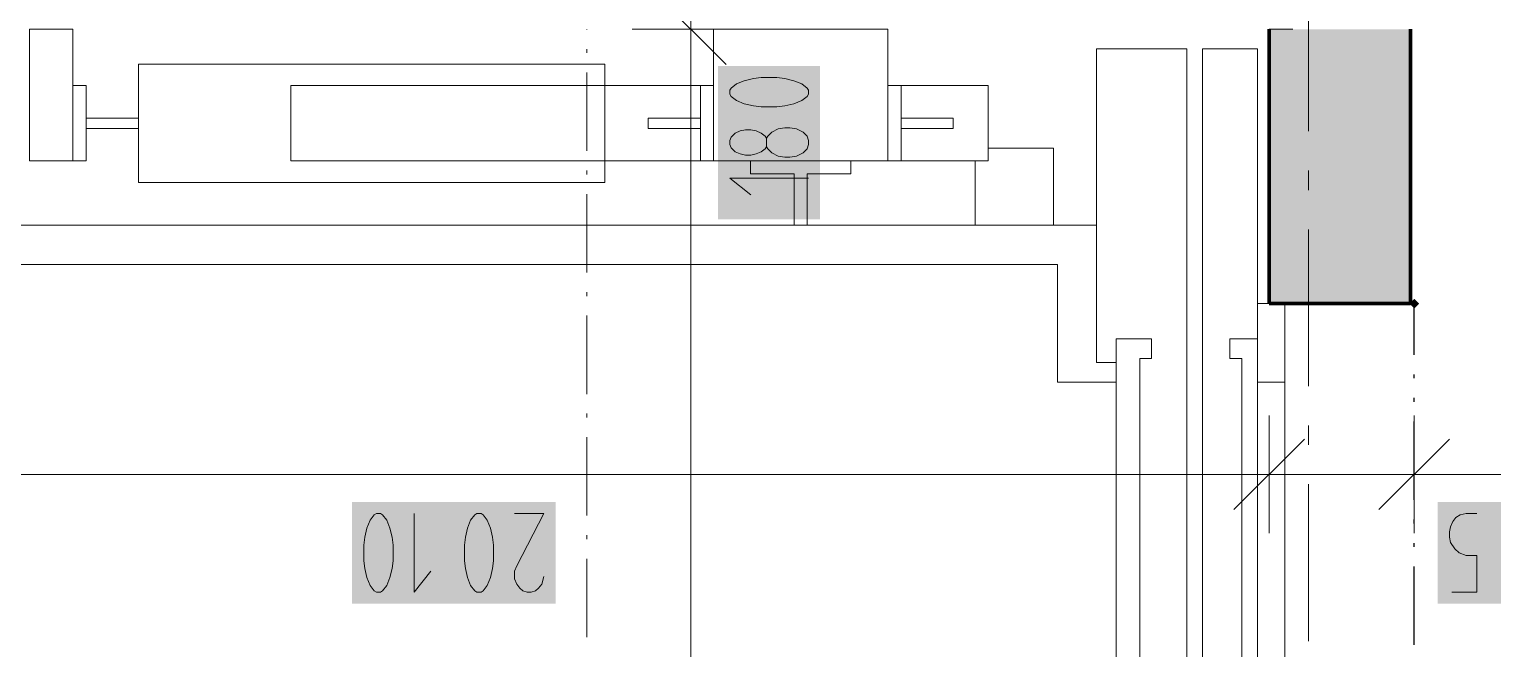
# Model space of a CAD drawing. Header units: millimetres. Extents: x 0 to 594, y 0 to 420.
# Drawn here: x 105.65 to 124.77, y 203.31 to 211.4 of the extents above; entities that cross this region are included whole.
import ezdxf

# ---------------------------------------------------------------- set-up
doc = ezdxf.new("R2010")
doc.units = ezdxf.units.MM
doc.header["$LTSCALE"] = 8
for name, color, linetype in [('PDF_Koty delkove', 7, 'Continuous'), ('PDF_Osy hlavni', 7, 'Continuous'), ('PDF_Steny sendvic', 7, 'Continuous'), ('PDF_Steny vnitrni', 7, 'Continuous'), ('PDF_Vytah', 7, 'Continuous')]:
    doc.layers.add(name, color=color, linetype=linetype)

msp = doc.modelspace()

# ---------------------------------------------------------------- linework, layer by layer
at = {"layer": 'PDF_Koty delkove', "lineweight": 18}
for points in [[(114.291, 152.109), (114.291, 169.892), (114.291, 172.055), (114.291, 174.693), (114.291, 175.945), (114.291, 178.204), (114.291, 179.45), (114.291, 180.962), (114.291, 183.576), (114.291, 190.29), (114.291, 192.34), (114.291, 192.647), (114.291, 194.492), (114.291, 211.404), (114.291, 213.249), (114.291, 213.557), (114.291, 215.607), (114.291, 215.761), (114.291, 230.674)], [(114.752, 210.943), (113.83, 211.866)], [(115.06, 211.404), (114.291, 211.404), (113.522, 211.404)], [(115.279, 209.869), (115.261, 209.842), (115.21, 209.801), (115.142, 209.774), (115.074, 209.76), (115.005, 209.76), (114.937, 209.774), (114.869, 209.801), (114.818, 209.856), (114.801, 209.897), (114.801, 209.951), (114.818, 209.992), (114.869, 210.047), (114.937, 210.075), (115.005, 210.088), (115.074, 210.088), (115.142, 210.075)], [(115.142, 210.075), (115.21, 210.047), (115.261, 210.006), (115.279, 209.979)], [(115.826, 209.459), (114.801, 209.459), (115.074, 209.24)], [(121.847, 206.354), (121.847, 205.585), (121.847, 204.816)], [(123.744, 206.354), (123.744, 205.585), (123.744, 204.816)], [(122.309, 206.046), (121.386, 205.124)], [(124.205, 206.046), (123.282, 205.124)], [(180.169, 205.585), (173.408, 205.585), (172.569, 205.585), (169.05, 205.585), (165.409, 205.585), (163.923, 205.585), (158.658, 205.585), (156.541, 205.585), (153.878, 205.585), (151.726, 205.585), (123.744, 205.585), (121.847, 205.585), (101.245, 205.585), (99.4, 205.585), (99.092, 205.585), (96.991, 205.585), (79.208, 205.585), (77.721, 205.585)], [(110.674, 205.072), (110.674, 204.047), (110.892, 204.32)], [(111.549, 204.047), (111.577, 204.064), (111.631, 204.133), (111.672, 204.235), (111.7, 204.355), (111.714, 204.456), (111.714, 204.661), (111.7, 204.764), (111.672, 204.884), (111.631, 204.986), (111.577, 205.055), (111.549, 205.072), (111.495, 205.072), (111.467, 205.055), (111.413, 204.986), (111.372, 204.884), (111.345, 204.764), (111.331, 204.661)], [(111.988, 205.072), (112.371, 205.072), (112.015, 204.389), (111.988, 204.32), (111.988, 204.218), (112.015, 204.15), (112.056, 204.099), (112.097, 204.064), (112.152, 204.047), (112.206, 204.047), (112.261, 204.064), (112.302, 204.099), (112.343, 204.15), (112.371, 204.251)], [(124.232, 204.047), (124.56, 204.047), (124.56, 204.525), (124.423, 204.525), (124.328, 204.56), (124.273, 204.611), (124.218, 204.696), (124.204, 204.764), (124.204, 204.833), (124.218, 204.901), (124.246, 204.969), (124.287, 205.02), (124.341, 205.055), (124.423, 205.072), (124.56, 205.072)], [(111.331, 204.661), (111.331, 204.456), (111.345, 204.355), (111.372, 204.235), (111.413, 204.133), (111.467, 204.064), (111.495, 204.047), (111.549, 204.047)]]:
    msp.add_lwpolyline(points, dxfattribs=at)
for points in [[(115.415, 210.773), (115.21, 210.773), (115.109, 210.759), (114.989, 210.732), (114.886, 210.69), (114.818, 210.636), (114.801, 210.608), (114.801, 210.554), (114.818, 210.526), (114.886, 210.472), (114.989, 210.431), (115.109, 210.403), (115.21, 210.389), (115.415, 210.389), (115.518, 210.403), (115.638, 210.431), (115.74, 210.472), (115.809, 210.526), (115.826, 210.554), (115.826, 210.608), (115.809, 210.636), (115.74, 210.69), (115.638, 210.732), (115.518, 210.759)], [(115.586, 210.116), (115.518, 210.116), (115.432, 210.102), (115.347, 210.061), (115.296, 210.006), (115.279, 209.979), (115.279, 209.869), (115.296, 209.842), (115.347, 209.787), (115.432, 209.746), (115.518, 209.732), (115.586, 209.732), (115.671, 209.746), (115.757, 209.787), (115.809, 209.842), (115.826, 209.897), (115.826, 209.951), (115.809, 210.006), (115.757, 210.061), (115.671, 210.102)], [(110.017, 204.661), (110.017, 204.456), (110.031, 204.355), (110.058, 204.235), (110.099, 204.133), (110.153, 204.064), (110.181, 204.047), (110.235, 204.047), (110.263, 204.064), (110.317, 204.133), (110.358, 204.235), (110.386, 204.355), (110.4, 204.456), (110.4, 204.661), (110.386, 204.764), (110.358, 204.884), (110.317, 204.986), (110.263, 205.055), (110.235, 205.072), (110.181, 205.072), (110.153, 205.055), (110.099, 204.986), (110.058, 204.884), (110.031, 204.764)]]:
    msp.add_lwpolyline(points, close=True, dxfattribs=at)
at = {"layer": 'PDF_Koty delkove', "color": 7, "lineweight": 18, "true_color": 0xffffff, "transparency": 33554559}
for points in [[(115.98, 208.921), (115.98, 210.926), (114.647, 208.921), (114.647, 210.926)], [(112.525, 205.226), (109.863, 205.226), (112.525, 203.894), (109.863, 203.894)], [(126.056, 205.226), (124.051, 205.226), (126.056, 203.894), (124.051, 203.894)]]:
    msp.add_solid(points, dxfattribs=at)
at = {"layer": 'PDF_Osy hlavni', "lineweight": 18}
for points in [[(122.36, 210.07), (122.36, 212.119)], [(122.36, 209.301), (122.36, 209.557)], [(122.36, 206.738), (122.36, 208.788)], [(122.36, 205.97), (122.36, 206.226)], [(122.36, 203.407), (122.36, 205.457)]]:
    msp.add_lwpolyline(points, dxfattribs=at)
at = {"layer": 'PDF_Steny sendvic', "lineweight": 25}
for points in [[(123.744, 207.148), (123.744, 207.817)], [(123.744, 206.841), (123.744, 206.892)], [(123.744, 206.533), (123.744, 206.585)], [(123.744, 205.252), (123.744, 206.277)], [(123.744, 204.945), (123.744, 204.996)], [(123.744, 204.637), (123.744, 204.688)], [(123.744, 203.356), (123.744, 204.381)]]:
    msp.add_lwpolyline(points, dxfattribs=at)
at = {"layer": 'PDF_Steny sendvic', "lineweight": 25, "transparency": 33554559}
msp.add_solid([(123.744, 207.753), (123.679, 207.817), (123.808, 207.817), (123.744, 207.881)], dxfattribs=at)
at = {"layer": 'PDF_Steny vnitrni', "lineweight": 70}
for points in [[(121.847, 211.404), (121.847, 207.817)], [(123.692, 207.817), (123.692, 211.404)], [(123.692, 207.817), (121.847, 207.817)]]:
    msp.add_lwpolyline(points, dxfattribs=at)
at = {"layer": 'PDF_Steny vnitrni', "color": 9, "lineweight": 9, "true_color": 0xc0c0c0, "transparency": 33554559}
msp.add_solid([(123.692, 207.817), (123.692, 211.404), (121.847, 207.817), (121.847, 211.404)], dxfattribs=at)
at = {"layer": 'PDF_Vytah', "lineweight": 9}
for points in [[(105.648, 211.404), (106.217, 211.404), (105.648, 211.404), (105.648, 209.683)], [(106.217, 209.683), (106.217, 211.404)], [(116.866, 209.683), (116.866, 211.404), (114.588, 211.404), (114.588, 209.683), (114.588, 211.404), (116.866, 211.404)], [(113.165, 209.402), (107.072, 209.402), (107.072, 210.948), (113.165, 210.948)], [(119.849, 207.356), (119.849, 202.692), (120.31, 202.692), (120.31, 202.948), (120.156, 202.948), (120.156, 207.099), (120.31, 207.099), (120.31, 207.356)], [(121.694, 207.356), (121.694, 202.692), (121.335, 202.692), (121.335, 202.948), (121.489, 202.948), (121.489, 207.099), (121.335, 207.099), (121.335, 207.356)]]:
    msp.add_lwpolyline(points, close=True, dxfattribs=at)
for points in [[(112.93, 211.402), (112.93, 211.404)], [(112.93, 211.404), (112.93, 211.404)], [(121.847, 210.892), (121.847, 211.404), (122.155, 211.404)], [(112.93, 211.094), (112.93, 211.146)], [(119.592, 197.977), (120.771, 197.977), (120.771, 198.592), (120.771, 211.148), (119.592, 211.148), (119.592, 208.842)], [(121.694, 207.356), (121.694, 211.148), (120.976, 211.148), (120.976, 197.567)], [(107.072, 209.402), (107.072, 210.948), (113.165, 210.948), (113.165, 209.402)], [(112.93, 209.813), (112.93, 210.838)], [(106.217, 210.668), (106.388, 210.668), (106.388, 210.107), (107.072, 210.107), (107.072, 210.243), (106.388, 210.243), (106.388, 209.683), (106.217, 209.683), (105.648, 209.683)], [(106.388, 210.668), (106.217, 210.668)], [(106.388, 210.668), (106.388, 210.107), (107.072, 210.107)], [(109.065, 209.683), (109.065, 210.668), (114.588, 210.668), (109.065, 210.668), (109.065, 209.683), (118.176, 209.683), (118.176, 210.668), (116.866, 210.668), (118.176, 210.668), (118.176, 209.683)], [(113.734, 210.243), (113.734, 210.107), (114.417, 210.107), (114.417, 210.668), (114.417, 210.107), (113.734, 210.107), (113.734, 210.243), (114.417, 210.243), (114.417, 209.683)], [(117.037, 210.668), (117.037, 210.107), (117.72, 210.107), (117.72, 210.243), (117.037, 210.243), (117.037, 209.683)], [(117.037, 210.107), (117.037, 210.668)], [(107.072, 210.243), (106.388, 210.243), (106.388, 209.683), (106.217, 209.683), (105.648, 209.683)], [(107.072, 210.107), (107.072, 210.243)], [(114.417, 209.683), (114.417, 210.243), (113.734, 210.243)], [(117.037, 210.107), (117.72, 210.107), (117.72, 210.243)], [(117.037, 209.683), (117.037, 210.243), (117.72, 210.243)], [(118.176, 209.851), (119.03, 209.851), (119.03, 208.842)], [(118.176, 209.851), (119.03, 209.851), (119.03, 208.842)], [(118.176, 209.683), (109.065, 209.683)], [(115.072, 209.683), (115.072, 209.515), (115.642, 209.515), (115.642, 208.842)], [(115.072, 209.683), (115.072, 209.515), (115.642, 209.515), (115.642, 208.842)], [(116.382, 209.683), (116.382, 209.515), (115.812, 209.515), (115.812, 208.842)], [(116.382, 209.683), (116.382, 209.515), (115.812, 209.515), (115.812, 208.842)], [(118.005, 209.683), (118.005, 208.842)], [(118.005, 209.683), (118.005, 208.842)], [(107.072, 209.402), (113.165, 209.402)], [(112.93, 209.506), (112.93, 209.557)], [(112.93, 208.225), (112.93, 209.25)], [(104.73, 208.329), (119.08, 208.329), (119.08, 206.792), (119.849, 206.792), (119.849, 207.048), (119.592, 207.048), (119.592, 208.842), (104.217, 208.842)], [(112.93, 207.917), (112.93, 207.968)], [(122.052, 207.817), (121.694, 207.817)], [(122.052, 206.792), (122.052, 207.817)], [(112.93, 206.636), (112.93, 207.661)], [(121.694, 206.792), (121.694, 207.048)], [(121.335, 198.592), (122.052, 198.592), (122.052, 206.792), (121.694, 206.792)], [(112.93, 206.328), (112.93, 206.38)], [(112.93, 205.047), (112.93, 206.072)], [(112.93, 204.74), (112.93, 204.791)], [(112.93, 203.458), (112.93, 204.483)]]:
    msp.add_lwpolyline(points, dxfattribs=at)

doc.saveas('drawing.dxf')
